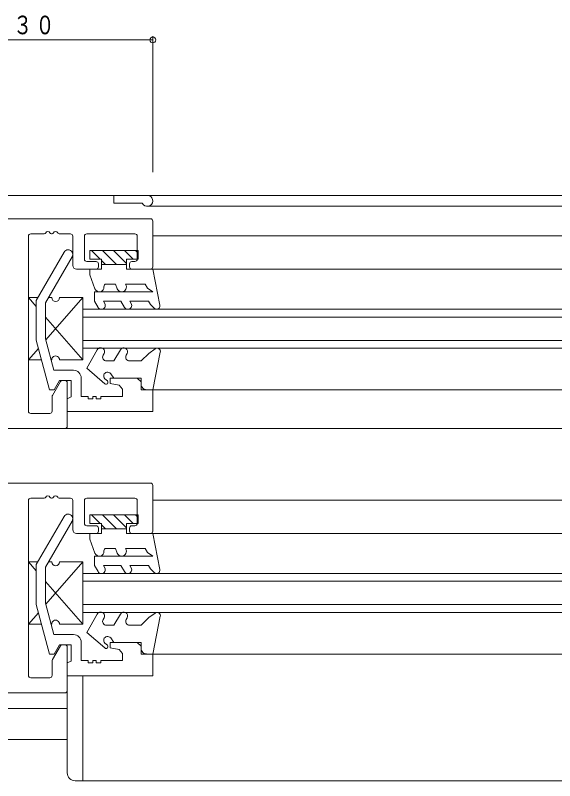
# Model space of a CAD drawing. Units: millimetres on the paper. Extents: x -397 to 397, y -282 to 282.
# Drawn here: x -75.6 to -6.2, y -185.7 to -87.2 of the extents above; entities that cross this region are included whole.
import ezdxf

# ---------------------------------------------------------------- set-up
doc = ezdxf.new("R2010")
doc.units = ezdxf.units.MM
for name, color, linetype, lineweight in [('0-3_YKK_11', 7, 'Continuous', 18), ('0-4_YKK_12', 2, 'Continuous', 18), ('0-6_YKK_13', 4, 'Continuous', 18), ('0-7_YKK_D', 6, 'Continuous', 18)]:
    doc.layers.add(name, color=color, linetype=linetype, lineweight=lineweight)
doc.styles.add('ＭＳ ゴシック', font='')
doc.styles.get('ＭＳ ゴシック').set_extended_font_data('MS Gothic')

msp = doc.modelspace()

# ---------------------------------------------------------------- linework, layer by layer
at = {"layer": '0-3_YKK_11'}
for p, q in [((-58.208, -113.4), (-93.608, -113.4)), ((-57.908, -119.6), (-57.908, -113.7)), ((-73.908, -138.15), (-73.908, -115.65)), ((-73.608, -115.35), (-71.867, -115.35)), ((-70.867, -115.35), (-70.95, -115.35)), ((-69.95, -115.35), (-68.508, -115.35)), ((-68.208, -115.65), (-68.208, -119.4)), ((-66.708, -118.6), (-66.708, -115.65)), ((-66.408, -115.35), (-60.208, -115.35)), ((-59.908, -115.65), (-59.908, -118.6)), ((-69.328, -117.7), (-72.908, -123.901)), ((-71.708, -124.223), (-68.289, -118.3)), ((-65.208, -118.9), (-66.408, -118.9)), ((-60.208, -118.9), (-60.608, -118.9)), ((-67.708, -119.9), (-65.208, -119.9)), ((-64.908, -119.6), (-64.908, -119.2)), ((-60.908, -119.2), (-60.908, -119.6)), ((-60.608, -119.9), (-58.208, -119.9)), ((-72.908, -123.901), (-72.908, -129.029)), ((-71.708, -128.871), (-71.708, -124.223)), ((-70.629, -132.9), (-71.708, -128.871)), ((-72.908, -129.029), (-71.201, -135.4)), ((-68.108, -132.9), (-70.629, -132.9)), ((-67.108, -136.25), (-67.108, -133.9)), ((-63.408, -133.9), (-63.408, -134.6)), ((-59.908, -133.9), (-63.408, -133.9)), ((-59.408, -134.4), (-59.908, -133.9)), ((-69.795, -134.35), (-70.818, -136.122)), ((-70.601, -135.4), (-69.908, -134.2)), ((-69.908, -134.2), (-68.408, -134.2)), ((-69.208, -134.2), (-69.535, -134.2)), ((-68.908, -140.1), (-68.908, -134.5)), ((-68.408, -134.2), (-68.408, -136.326)), ((-63.408, -134.6), (-62.216, -134.824)), ((-62.216, -134.824), (-61.808, -135.315)), ((-59.408, -135.4), (-59.408, -134.4)), ((-71.201, -135.4), (-70.601, -135.4)), ((-61.808, -135.315), (-61.808, -136.25)), ((-57.908, -135.4), (-59.408, -135.4)), ((-57.908, -138.2), (-57.908, -135.4)), ((-70.858, -136.272), (-70.858, -138.15)), ((-68.408, -136.326), (-68.908, -136.55)), ((-68.908, -136.55), (-68.908, -138.2)), ((-66.208, -136.25), (-67.108, -136.25)), ((-66.208, -136.55), (-66.208, -136.25)), ((-65.608, -136.55), (-66.208, -136.55)), ((-65.608, -136.25), (-65.608, -136.55)), ((-65.208, -136.25), (-65.608, -136.25)), ((-65.208, -136.55), (-65.208, -136.25)), ((-64.608, -136.55), (-65.208, -136.55)), ((-64.608, -136.25), (-64.608, -136.55)), ((-61.808, -136.25), (-64.608, -136.25)), ((-71.158, -138.45), (-73.608, -138.45)), ((-68.908, -138.2), (-57.908, -138.2)), ((-93.608, -140.4), (-69.208, -140.4)), ((-58.208, -147.4), (-93.608, -147.4)), ((-57.908, -153.6), (-57.908, -147.7)), ((-73.908, -172.15), (-73.908, -149.65)), ((-73.608, -149.35), (-71.867, -149.35)), ((-70.867, -149.35), (-70.95, -149.35)), ((-69.95, -149.35), (-68.508, -149.35)), ((-68.208, -149.65), (-68.208, -153.4)), ((-66.708, -152.6), (-66.708, -149.65)), ((-66.408, -149.35), (-60.208, -149.35)), ((-59.908, -149.65), (-59.908, -152.6)), ((-69.328, -151.7), (-72.908, -157.901)), ((-71.708, -158.223), (-68.289, -152.3)), ((-65.208, -152.9), (-66.408, -152.9)), ((-64.908, -153.6), (-64.908, -153.2)), ((-60.908, -153.2), (-60.908, -153.6)), ((-60.208, -152.9), (-60.608, -152.9)), ((-67.708, -153.9), (-65.208, -153.9)), ((-60.608, -153.9), (-58.208, -153.9)), ((-72.908, -157.901), (-72.908, -163.029)), ((-71.708, -162.871), (-71.708, -158.223)), ((-72.908, -163.029), (-71.201, -169.4)), ((-70.629, -166.9), (-71.708, -162.871)), ((-68.108, -166.9), (-70.629, -166.9)), ((-69.795, -168.35), (-70.818, -170.122)), ((-70.601, -169.4), (-69.908, -168.2)), ((-69.908, -168.2), (-68.408, -168.2)), ((-69.208, -168.2), (-69.535, -168.2)), ((-68.408, -168.2), (-68.408, -170.326)), ((-67.108, -170.25), (-67.108, -167.9)), ((-63.408, -167.9), (-63.408, -168.6)), ((-59.908, -167.9), (-63.408, -167.9)), ((-59.408, -168.4), (-59.908, -167.9)), ((-68.908, -174.1), (-68.908, -168.5)), ((-63.408, -168.6), (-62.216, -168.824)), ((-62.216, -168.824), (-61.808, -169.315)), ((-61.808, -169.315), (-61.808, -170.25)), ((-59.408, -169.4), (-59.408, -168.4)), ((-71.201, -169.4), (-70.601, -169.4)), ((-70.858, -170.272), (-70.858, -172.15)), ((-68.408, -170.326), (-68.908, -170.55)), ((-66.208, -170.25), (-67.108, -170.25)), ((-66.208, -170.55), (-66.208, -170.25)), ((-65.608, -170.25), (-65.608, -170.55)), ((-65.208, -170.25), (-65.608, -170.25)), ((-65.208, -170.55), (-65.208, -170.25)), ((-64.608, -170.25), (-64.608, -170.55)), ((-61.808, -170.25), (-64.608, -170.25)), ((-57.908, -169.4), (-59.408, -169.4)), ((-57.908, -172.2), (-57.908, -169.4)), ((-68.908, -170.55), (-68.908, -172.2)), ((-65.608, -170.55), (-66.208, -170.55)), ((-64.608, -170.55), (-65.208, -170.55)), ((-68.908, -172.2), (-57.908, -172.2)), ((-71.158, -172.45), (-73.608, -172.45)), ((-93.608, -174.4), (-69.208, -174.4))]:
    msp.add_line(p, q, dxfattribs=at)
for centre, radius, start, end in [((-58.208, -113.7), 0.3, 0, 90), ((-71.408, -115.35), 0.3, 23.57818, 156.42182), ((-70.408, -115.35), 0.3, 23.57818, 156.42182), ((-73.608, -115.65), 0.3, 90, 180), ((-71.867, -115.15), 0.2, 270, 336.42182), ((-70.95, -115.15), 0.2, 203.57818, 270), ((-70.867, -115.15), 0.2, 270, 336.42182), ((-69.95, -115.15), 0.2, 203.57818, 270), ((-68.508, -115.65), 0.3, 0, 90), ((-66.408, -115.65), 0.3, 90, 180), ((-60.208, -115.65), 0.3, 0, 90), ((-68.808, -118), 0.6, 330, 150), ((-66.408, -118.6), 0.3, 180, 270), ((-65.208, -119.2), 0.3, 0, 90), ((-60.608, -119.2), 0.3, 90, 180), ((-60.208, -118.6), 0.3, 270, 0), ((-67.708, -119.4), 0.5, 180, 270), ((-65.208, -119.6), 0.3, 270, 0), ((-60.608, -119.6), 0.3, 180, 270), ((-58.208, -119.6), 0.3, 270, 0), ((-68.108, -133.9), 1, 0, 90), ((-69.535, -134.5), 0.3, 90, 150), ((-69.208, -134.5), 0.3, 0, 90), ((-70.558, -136.272), 0.3, 150, 180), ((-73.608, -138.15), 0.3, 180, 270), ((-71.158, -138.15), 0.3, 270, 0), ((-69.208, -140.1), 0.3, 270, 0), ((-58.208, -147.7), 0.3, 0, 90), ((-73.608, -149.65), 0.3, 90, 180), ((-71.867, -149.15), 0.2, 270, 336.42182), ((-71.408, -149.35), 0.3, 23.57818, 156.42182), ((-70.95, -149.15), 0.2, 203.57818, 270), ((-70.867, -149.15), 0.2, 270, 336.42182), ((-70.408, -149.35), 0.3, 23.57818, 156.42182), ((-69.95, -149.15), 0.2, 203.57818, 270), ((-68.508, -149.65), 0.3, 0, 90), ((-66.408, -149.65), 0.3, 90, 180), ((-60.208, -149.65), 0.3, 0, 90), ((-68.808, -152), 0.6, 330, 150), ((-66.408, -152.6), 0.3, 180, 270), ((-60.208, -152.6), 0.3, 270, 0), ((-67.708, -153.4), 0.5, 180, 270), ((-65.208, -153.2), 0.3, 0, 90), ((-65.208, -153.6), 0.3, 270, 0), ((-60.608, -153.2), 0.3, 90, 180), ((-60.608, -153.6), 0.3, 180, 270), ((-58.208, -153.6), 0.3, 270, 0), ((-68.108, -167.9), 1, 0, 90), ((-69.535, -168.5), 0.3, 90, 150), ((-69.208, -168.5), 0.3, 0, 90), ((-70.558, -170.272), 0.3, 150, 180), ((-73.608, -172.15), 0.3, 180, 270), ((-71.158, -172.15), 0.3, 270, 0), ((-69.208, -174.1), 0.3, 270, 0)]:
    msp.add_arc(centre, radius, start, end, dxfattribs=at)
at = {"layer": '0-4_YKK_12'}
for p, q in [((105.092, -110.4), (-88.208, -110.4)), ((-59.104, -111.595), (-59.299, -111.4)), ((-58.608, -111.8), (105.092, -111.8)), ((-57.908, -115.6), (105.092, -115.6)), ((105.092, -119.9), (-57.908, -119.9)), ((-66.908, -125.05), (-66.908, -130.05)), ((-66.908, -125.05), (105.092, -125.05)), ((-66.908, -126.05), (105.092, -126.05)), ((-66.908, -129.05), (105.092, -129.05)), ((-66.908, -130.05), (105.092, -130.05)), ((-57.908, -135.4), (105.092, -135.4)), ((105.092, -140.4), (-73.208, -140.4)), ((-57.908, -149.6), (105.092, -149.6)), ((105.092, -153.9), (-57.908, -153.9)), ((-66.908, -159.05), (-66.908, -164.05)), ((-66.908, -159.05), (105.092, -159.05)), ((-66.908, -160.05), (105.092, -160.05)), ((-66.908, -163.05), (105.092, -163.05)), ((-66.908, -164.05), (105.092, -164.05)), ((105.092, -169.4), (-57.908, -169.4)), ((-66.908, -185.7), (-66.908, -172.2)), ((-68.908, -184.7), (-68.908, -174.1)), ((-68.908, -176.4), (-90.108, -176.4)), ((-68.908, -180.4), (-88.242, -180.4)), ((-67.908, -185.7), (105.092, -185.7))]:
    msp.add_line(p, q, dxfattribs=at)
msp.add_lwpolyline([(-62.908, -110.4), (-62.908, -111.4), (-59.299, -111.4)], dxfattribs=at)
for centre, radius, start, end in [((-58.608, -111.1), 0.7, 224.99823, 90), ((-67.908, -184.7), 1, 180, 270)]:
    msp.add_arc(centre, radius, start, end, dxfattribs=at)
at = {"layer": '0-6_YKK_13'}
for p, q in [((-66.009, -117.5), (-66.009, -118.6)), ((-59.808, -117.5), (-66.009, -117.5)), ((-65.794, -117.5), (-64.694, -118.6)), ((-64.38, -117.5), (-62.58, -119.3)), ((-62.966, -117.5), (-61.309, -119.157)), ((-61.552, -117.5), (-60.452, -118.6)), ((-60.137, -117.5), (-59.809, -117.829)), ((-59.808, -118.6), (-59.808, -117.5)), ((-64.509, -118.6), (-66.009, -118.6)), ((-64.509, -118.6), (-64.509, -119.9)), ((-64.509, -118.786), (-63.994, -119.3)), ((-59.808, -118.6), (-61.308, -118.6)), ((-61.308, -118.6), (-61.308, -119.9)), ((-66.009, -119.9), (-66.009, -120.61)), ((-64.509, -119.9), (-66.009, -119.9)), ((-61.308, -119.3), (-64.509, -119.3)), ((-57.908, -119.9), (-61.308, -119.9)), ((-57.908, -119.9), (-56.995, -124.539)), ((-65.351, -122.415), (-66.009, -120.61)), ((-62.693, -121.81), (-63.893, -121.81)), ((-62.472, -122.415), (-62.693, -121.81)), ((-58.908, -121.81), (-61.416, -121.81)), ((-61.345, -122.005), (-61.416, -121.81)), ((-58.597, -122.349), (-58.908, -121.81)), ((-65.408, -122.81), (-65.408, -124.01)), ((-57.899, -122.81), (-65.408, -122.81)), ((-57.899, -122.81), (-58.597, -122.349)), ((-73.908, -123.55), (-73.908, -131.55)), ((-73.908, -123.55), (-72.908, -124.693)), ((-72.705, -123.55), (-73.908, -123.55)), ((-72.705, -123.55), (-73.908, -123.55)), ((-71.674, -128.997), (-66.908, -123.55)), ((-70.908, -123.55), (-71.32, -123.55)), ((-70.908, -123.55), (-71.32, -123.55)), ((-66.908, -123.55), (-69.908, -123.55)), ((-66.908, -123.55), (-69.908, -123.55)), ((-66.908, -131.55), (-66.908, -123.55)), ((-66.908, -131.55), (-66.908, -123.55)), ((-64.952, -124.8), (-65.408, -124.01)), ((-64.086, -124.3), (-64.254, -124.01)), ((-62.009, -124.01), (-64.254, -124.01)), ((-61.552, -124.8), (-62.009, -124.01)), ((-58.453, -124.01), (-58.209, -124.434)), ((-58.209, -124.434), (-57.718, -124.925)), ((-71.708, -126.064), (-66.908, -131.55)), ((-73.908, -131.55), (-72.625, -130.084)), ((-66.408, -132.614), (-65.052, -130.264)), ((-64.181, -130.756), (-64.293, -130.95)), ((-62.075, -130.256), (-62.908, -131.7)), ((-61.209, -130.756), (-61.321, -130.95)), ((-58.439, -130.722), (-59.408, -131.7)), ((-57.601, -130.127), (-58.439, -130.722)), ((-57.908, -135.4), (-56.945, -130.552)), ((-73.908, -131.55), (-72.233, -131.55)), ((-70.99, -131.55), (-70.908, -131.55)), ((-70.99, -131.55), (-70.908, -131.55)), ((-69.908, -131.55), (-66.908, -131.55)), ((-69.908, -131.55), (-66.908, -131.55)), ((-62.908, -131.7), (-63.86, -131.7)), ((-59.408, -131.7), (-60.888, -131.7)), ((-68.908, -132.9), (-70.398, -132.9)), ((-64.096, -134.627), (-66.408, -132.614)), ((-62.908, -133.9), (-63.328, -133.34)), ((-62.908, -133.9), (-59.408, -133.9)), ((-59.408, -133.899), (-59.408, -134.699)), ((-64.082, -133.994), (-63.742, -134.273)), ((-58.708, -135.4), (-57.908, -135.4)), ((-66.009, -151.5), (-66.009, -152.6)), ((-59.808, -151.5), (-66.009, -151.5)), ((-65.794, -151.5), (-64.694, -152.6)), ((-64.38, -151.5), (-62.58, -153.3)), ((-62.966, -151.5), (-61.309, -153.157)), ((-61.552, -151.5), (-60.452, -152.6)), ((-60.137, -151.5), (-59.809, -151.829)), ((-59.808, -152.6), (-59.808, -151.5)), ((-64.509, -152.6), (-66.009, -152.6)), ((-64.509, -152.6), (-64.509, -153.9)), ((-59.808, -152.6), (-61.308, -152.6)), ((-61.308, -152.6), (-61.308, -153.9)), ((-64.509, -152.786), (-63.994, -153.3)), ((-61.308, -153.3), (-64.509, -153.3)), ((-64.509, -153.9), (-66.009, -153.9)), ((-66.009, -153.9), (-66.009, -154.61)), ((-57.908, -153.9), (-61.308, -153.9)), ((-57.908, -153.9), (-56.995, -158.539)), ((-65.351, -156.415), (-66.009, -154.61)), ((-62.693, -155.81), (-63.893, -155.81)), ((-62.472, -156.415), (-62.693, -155.81)), ((-58.908, -155.81), (-61.416, -155.81)), ((-61.345, -156.005), (-61.416, -155.81)), ((-58.597, -156.349), (-58.908, -155.81)), ((-57.899, -156.81), (-58.597, -156.349)), ((-72.705, -157.55), (-73.908, -157.55)), ((-72.705, -157.55), (-73.908, -157.55)), ((-73.908, -157.55), (-72.908, -158.693)), ((-73.908, -157.55), (-73.908, -165.55)), ((-73.908, -157.55), (-73.908, -165.55)), ((-71.674, -162.997), (-66.908, -157.55)), ((-70.908, -157.55), (-71.32, -157.55)), ((-70.908, -157.55), (-71.32, -157.55)), ((-66.908, -157.55), (-69.908, -157.55)), ((-66.908, -157.55), (-69.908, -157.55)), ((-66.908, -165.55), (-66.908, -157.55)), ((-66.908, -165.55), (-66.908, -157.55)), ((-65.408, -156.81), (-65.408, -158.01)), ((-57.899, -156.81), (-65.408, -156.81)), ((-64.952, -158.8), (-65.408, -158.01)), ((-64.086, -158.3), (-64.254, -158.01)), ((-62.009, -158.01), (-64.254, -158.01)), ((-61.552, -158.8), (-62.009, -158.01)), ((-58.453, -158.01), (-60.854, -158.01)), ((-60.854, -158.01), (-60.686, -158.3)), ((-58.453, -158.01), (-58.209, -158.434)), ((-58.209, -158.434), (-57.718, -158.925)), ((-71.708, -160.064), (-66.908, -165.55)), ((-73.908, -165.55), (-72.625, -164.084)), ((-66.408, -166.614), (-65.052, -164.264)), ((-62.075, -164.256), (-62.908, -165.7)), ((-57.601, -164.127), (-58.439, -164.722)), ((-64.181, -164.756), (-64.293, -164.95)), ((-61.209, -164.756), (-61.321, -164.95)), ((-58.439, -164.722), (-59.408, -165.7)), ((-57.908, -169.4), (-56.945, -164.552)), ((-73.908, -165.55), (-72.233, -165.55)), ((-73.908, -165.55), (-72.233, -165.55)), ((-70.99, -165.55), (-70.908, -165.55)), ((-70.99, -165.55), (-70.908, -165.55)), ((-69.908, -165.55), (-66.908, -165.55)), ((-69.908, -165.55), (-66.908, -165.55)), ((-62.908, -165.7), (-63.86, -165.7)), ((-59.408, -165.7), (-60.888, -165.7)), ((-64.096, -168.627), (-66.408, -166.614)), ((-62.908, -167.9), (-63.328, -167.34)), ((-64.082, -167.994), (-63.742, -168.273)), ((-62.908, -167.9), (-59.408, -167.9)), ((-59.408, -167.899), (-59.408, -168.699)), ((-58.708, -169.4), (-57.908, -169.4))]:
    msp.add_line(p, q, dxfattribs=at)
for points in [[(-73.908, -123.55), (-73.908, -131.55), (-72.233, -131.55)], [(-58.453, -124.01), (-60.854, -124.01), (-60.686, -124.3)]]:
    msp.add_lwpolyline(points, dxfattribs=at)
for centre, radius, start, end in [((-63.893, -122.11), 0.3, 90, 186.37364), ((-61.908, -122.21), 0.6, 199.9968, 20.0034), ((-64.788, -122.21), 0.6, 200.00203, 6.38171), ((-70.408, -123.55), 0.5, 180.00052, 359.99948), ((-70.408, -123.55), 0.5, 180.00052, 359.99948), ((-64.519, -124.55), 0.5, 209.99317, 30.01019), ((-61.119, -124.55), 0.5, 209.99317, 29.9962), ((-57.415, -124.622), 0.428, 225.00144, 11.13776), ((-64.614, -130.506), 0.5, 329.9883, 150.97443), ((-63.86, -131.2), 0.5, 149.98109, 270.02798), ((-61.642, -130.506), 0.5, 330.00834, 149.99284), ((-60.888, -131.2), 0.5, 150.00157, 270.02796), ((-57.358, -130.47), 0.42, 348.7643, 125.33653), ((-70.408, -131.55), 0.5, 359.99948, 180.00052), ((-70.408, -131.55), 0.5, 359.99948, 180.00052), ((-63.728, -133.64), 0.5, 36.8643, 225), ((-63.919, -134.45), 0.25, 225, 45.03954), ((-58.708, -134.699), 0.7, 180, 270.01997), ((-64.788, -156.21), 0.6, 200.00203, 6.38171), ((-63.893, -156.11), 0.3, 90, 186.37364), ((-61.908, -156.21), 0.6, 199.9968, 20.0034), ((-70.408, -157.55), 0.5, 180.00052, 359.99948), ((-70.408, -157.55), 0.5, 180.00052, 359.99948), ((-64.519, -158.55), 0.5, 209.99317, 30.01019), ((-61.119, -158.55), 0.5, 209.99317, 29.9962), ((-57.415, -158.622), 0.428, 225.00144, 11.13776), ((-64.614, -164.506), 0.5, 329.9883, 150.97443), ((-61.642, -164.506), 0.5, 330.00834, 149.99284), ((-57.358, -164.47), 0.42, 348.7643, 125.33653), ((-70.408, -165.55), 0.5, 359.99948, 180.00052), ((-70.408, -165.55), 0.5, 359.99948, 180.00052), ((-63.86, -165.2), 0.5, 149.98109, 270.02798), ((-60.888, -165.2), 0.5, 150.00157, 270.02796), ((-63.728, -167.64), 0.5, 36.8643, 225), ((-63.919, -168.45), 0.25, 225, 45.03954), ((-58.708, -168.699), 0.7, 180, 270.01997)]:
    msp.add_arc(centre, radius, start, end, dxfattribs=at)
at = {"layer": '0-7_YKK_D'}
for p, q in [((-87.908, -90.4), (-57.908, -90.4)), ((-57.908, -107.4), (-57.908, -89.9))]:
    msp.add_line(p, q, dxfattribs=at)
for start, end in [(0, 180), (180, 0)]:
    msp.add_arc((-57.908, -90.4), 0.375, start, end, dxfattribs=at)

# ---------------------------------------------------------------- texts
at = {"layer": '0-7_YKK_D', "color": 7, "insert": (-75.853, -89.7), "char_height": 2.39, "attachment_point": 7, "style": 'ＭＳ ゴシック'}
msp.add_mtext('\\T1.17;\\W0.75;３０', dxfattribs=at)

doc.saveas('drawing.dxf')
